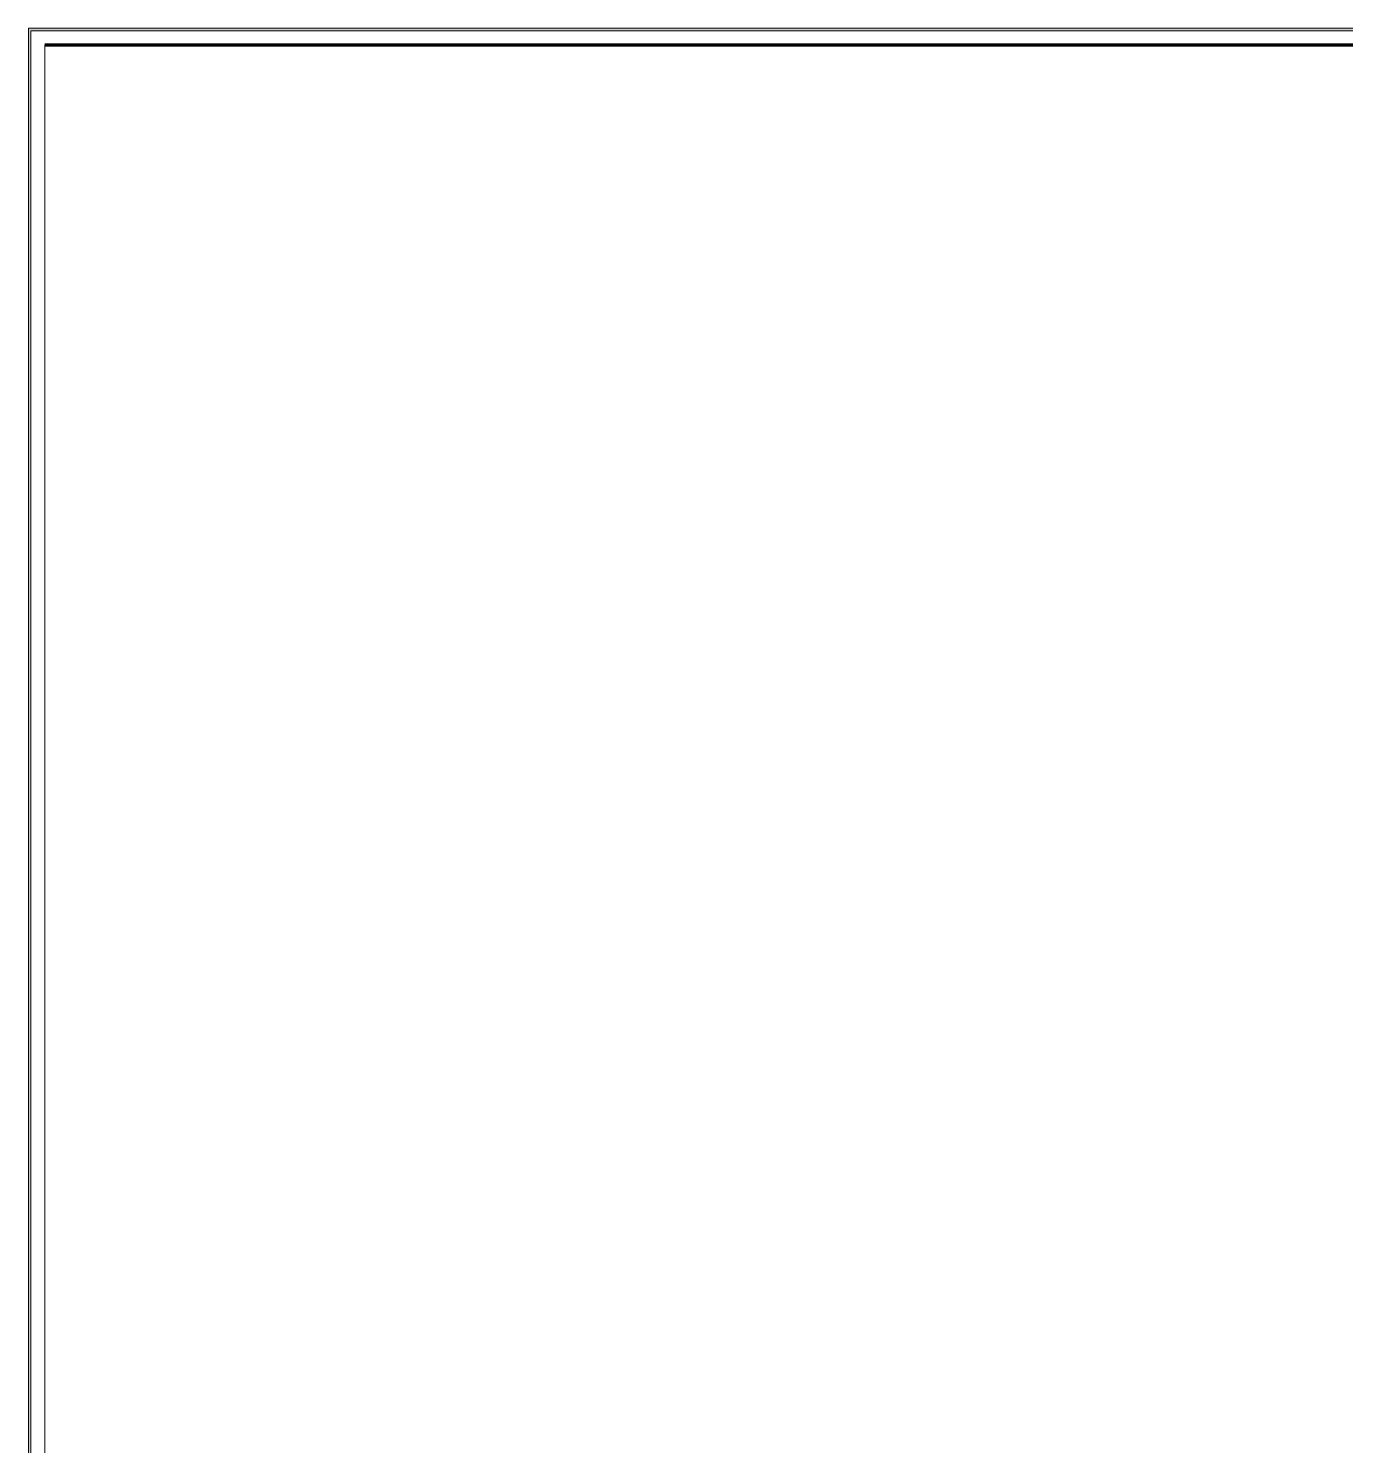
# Model space of a CAD drawing. Header units: metres. Extents: x -144 to 1000, y -717 to 29.
# Drawn here: x 326.24 to 342.21, y -616.35 to -599.17 of the extents above; entities that cross this region are included whole.
import ezdxf

# ---------------------------------------------------------------- set-up
doc = ezdxf.new("R2010")
doc.units = ezdxf.units.M
doc.layers.get('0').update_dxf_attribs({"color": 1})
for name, color, linetype, lineweight in [('G-ANNO-TTLB', 3, 'Continuous', 18), ('G-ANNO-TTLB-WIDE', 1, 'Continuous', 70), ('G-IMPT', 1, 'Continuous', 9)]:
    doc.layers.add(name, color=color, linetype=linetype, lineweight=lineweight)

# ---------------------------------------------------------------- blocks, each defined once
blk = doc.blocks.new('tarjeta de nathalie 00')
at = {"layer": 'G-IMPT', "lineweight": 9}
h = blk.add_hatch(color=3, dxfattribs=at)
h.paths.add_polyline_path([(-145.23888, -717.38489), (-145.21019, -717.38489), (-145.21019, -716.89355), (-145.21019, -716.79934), (-145.23888, -716.79934), (-145.23888, -716.89379)])
h.paths.add_polyline_path([(-145.20996, -716.7991), (-145.20996, -717.3851), (-145.2392, -717.3851), (-145.2392, -716.7991)])
h.paths.add_polyline_path([(-145.23902, -717.3868), (-145.20826, -717.3868), (-145.20826, -716.7974), (-145.2392, -716.7974), (-146.09866, -716.7974), (-146.09866, -717.3868)])
h.paths.add_polyline_path([(-145.20795, -716.79707), (-145.20795, -717.3871), (-146.09898, -717.3871), (-146.09898, -716.79707)])
at = {"layer": 'G-ANNO-TTLB', "color": 3}
for p, q in [((-145.20795, -716.79707), (-146.09898, -716.79707)), ((-145.20795, -716.79707), (-146.09898, -716.79707)), ((-146.09866, -716.7974), (-145.2392, -716.7974))]:
    blk.add_line(p, q, dxfattribs=at)
at = {"layer": 'G-ANNO-TTLB'}
for p, q in [((-146.09898, -716.79707), (-146.09898, -717.3871)), ((-146.09898, -716.79707), (-146.09898, -717.38713)), ((-146.09866, -717.3868), (-146.09866, -716.7974)), ((-146.09696, -717.3851), (-146.09696, -716.7991))]:
    blk.add_line(p, q, dxfattribs=at)
at = {"layer": 'G-ANNO-TTLB-WIDE', "color": 3}
blk.add_line((-146.09696, -716.7991), (-145.20996, -716.7991), dxfattribs=at)

msp = doc.modelspace()

# ---------------------------------------------------------------- block references
at = {"xscale": 99.431602663233, "yscale": 99.431602663233, "zscale": 99.431602663233}
msp.add_blockref('tarjeta de nathalie 00', (14853.094, 70673.117), dxfattribs=at)

doc.saveas('drawing.dxf')
